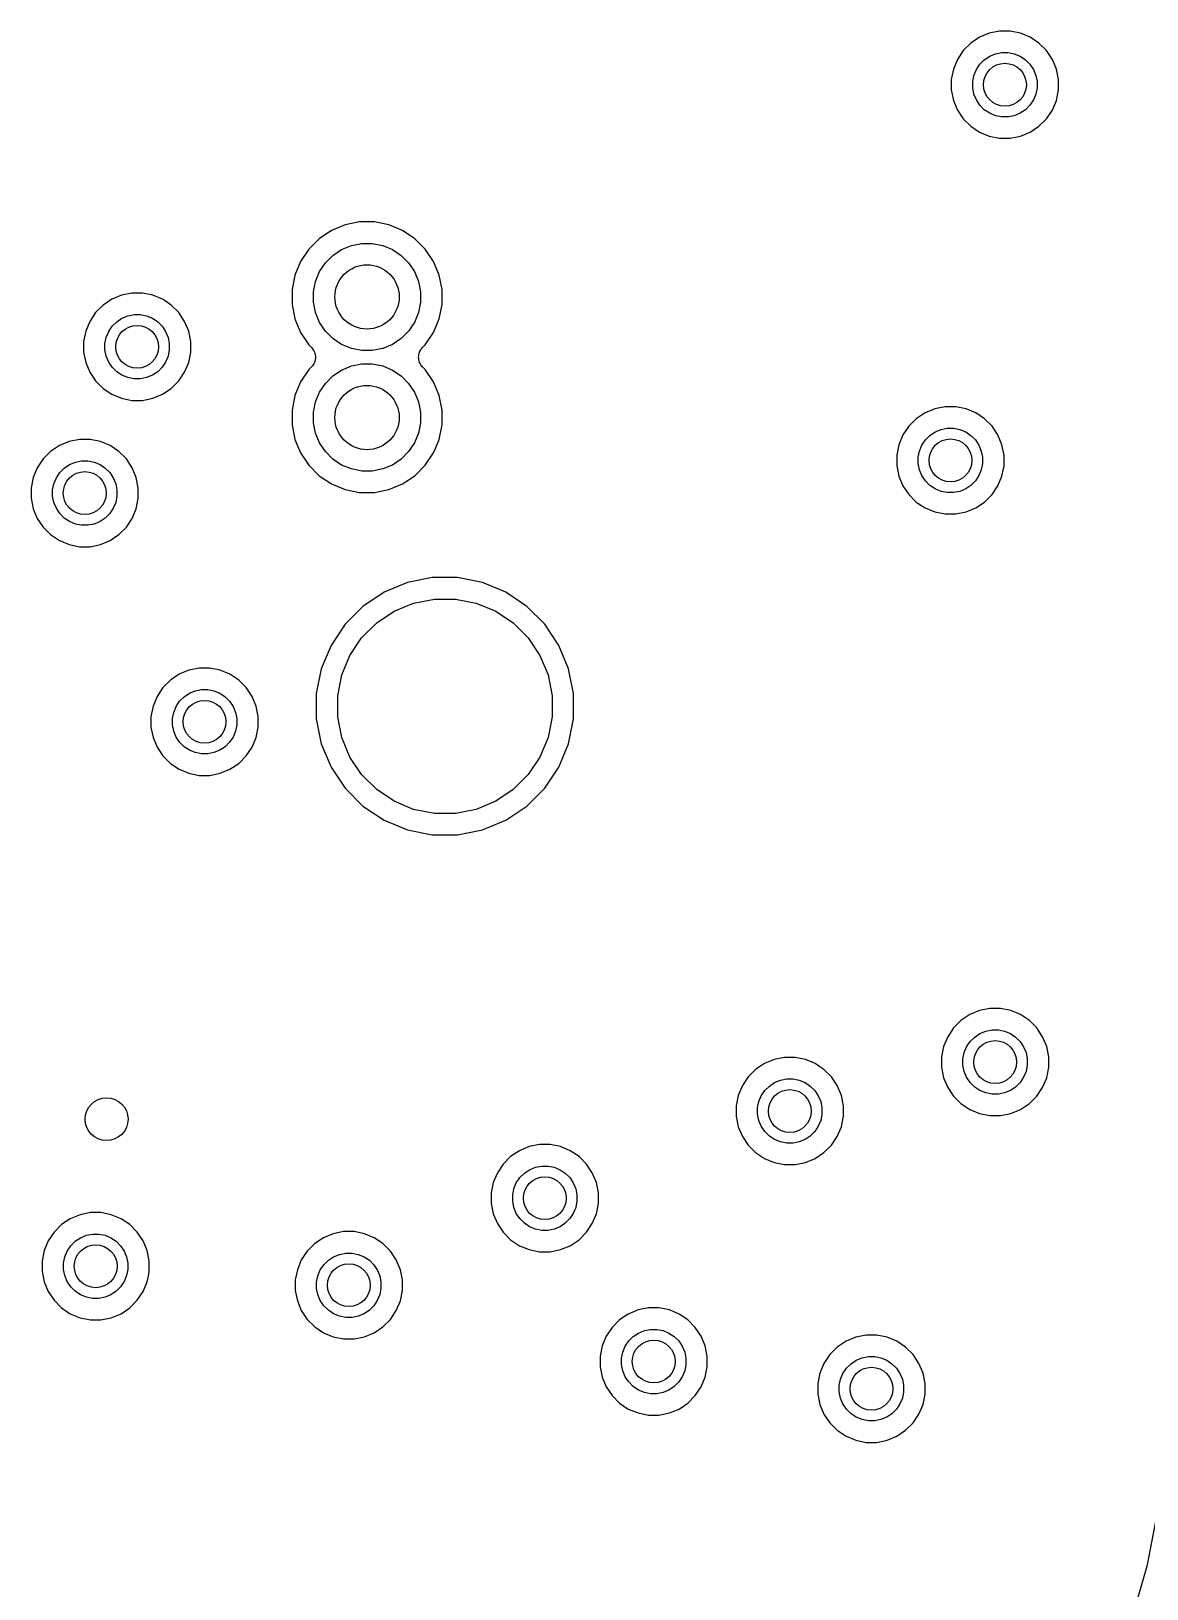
# Model space of a CAD drawing. Extents: x 76.5 to 170.9, y -170.6 to -83.1.
# Drawn here: x 149.89 to 160.3, y -135.24 to -120.7 of the extents above; entities that cross this region are included whole.
import ezdxf

# ---------------------------------------------------------------- set-up
doc = ezdxf.new("R2010")
doc.units = 0
doc.header["$MEASUREMENT"] = 0
doc.layers.add('BLACK', color=7, linetype='CONTINUOUS')

msp = doc.modelspace()

# ---------------------------------------------------------------- linework, layer by layer
at = {"layer": 'BLACK', "linetype": 'CONTINUOUS'}
for p, q in [((158.738, -120.758), (158.656, -120.813)), ((158.829, -120.72), (158.738, -120.758)), ((158.925, -120.701), (158.829, -120.72)), ((159.024, -120.701), (158.925, -120.701)), ((159.121, -120.72), (159.024, -120.701)), ((159.212, -120.758), (159.121, -120.72)), ((159.293, -120.813), (159.212, -120.758)), ((158.586, -120.882), (158.532, -120.964)), ((158.656, -120.813), (158.586, -120.882)), ((158.833, -120.935), (158.887, -120.913)), ((158.887, -120.913), (158.945, -120.901)), ((158.945, -120.901), (159.004, -120.901)), ((159.004, -120.901), (159.062, -120.913)), ((159.062, -120.913), (159.117, -120.935)), ((159.363, -120.882), (159.293, -120.813)), ((159.418, -120.964), (159.363, -120.882)), ((158.494, -121.055), (158.475, -121.152)), ((158.532, -120.964), (158.494, -121.055)), ((158.686, -121.114), (158.709, -121.059)), ((158.709, -121.059), (158.742, -121.01)), ((158.742, -121.01), (158.783, -120.968)), ((158.783, -120.968), (158.833, -120.935)), ((159.117, -120.935), (159.166, -120.968)), ((159.166, -120.968), (159.208, -121.01)), ((159.208, -121.01), (159.241, -121.059)), ((159.241, -121.059), (159.263, -121.114)), ((159.455, -121.055), (159.418, -120.964)), ((159.475, -121.152), (159.455, -121.055)), ((158.475, -121.152), (158.475, -121.25)), ((158.675, -121.172), (158.686, -121.114)), ((158.675, -121.231), (158.675, -121.172)), ((159.263, -121.114), (159.275, -121.172)), ((159.275, -121.172), (159.275, -121.231)), ((159.475, -121.25), (159.475, -121.152)), ((158.475, -121.25), (158.494, -121.347)), ((158.494, -121.347), (158.532, -121.438)), ((158.686, -121.289), (158.675, -121.231)), ((158.709, -121.343), (158.686, -121.289)), ((158.742, -121.392), (158.709, -121.343)), ((159.241, -121.343), (159.208, -121.392)), ((159.263, -121.289), (159.241, -121.343)), ((159.275, -121.231), (159.263, -121.289)), ((159.418, -121.438), (159.455, -121.347)), ((159.455, -121.347), (159.475, -121.25)), ((158.532, -121.438), (158.586, -121.52)), ((158.783, -121.434), (158.742, -121.392)), ((158.833, -121.467), (158.783, -121.434)), ((158.887, -121.49), (158.833, -121.467)), ((158.945, -121.501), (158.887, -121.49)), ((159.004, -121.501), (158.945, -121.501)), ((159.062, -121.49), (159.004, -121.501)), ((159.117, -121.467), (159.062, -121.49)), ((159.166, -121.434), (159.117, -121.467)), ((159.208, -121.392), (159.166, -121.434)), ((159.363, -121.52), (159.418, -121.438)), ((158.586, -121.52), (158.656, -121.589)), ((158.656, -121.589), (158.738, -121.644)), ((158.738, -121.644), (158.829, -121.682)), ((159.121, -121.682), (159.212, -121.644)), ((159.212, -121.644), (159.293, -121.589)), ((159.293, -121.589), (159.363, -121.52)), ((158.829, -121.682), (158.925, -121.701)), ((158.925, -121.701), (159.024, -121.701)), ((159.024, -121.701), (159.121, -121.682)), ((152.819, -122.508), (152.692, -122.561)), ((152.954, -122.481), (152.819, -122.508)), ((153.092, -122.481), (152.954, -122.481)), ((153.227, -122.508), (153.092, -122.481)), ((153.355, -122.561), (153.227, -122.508)), ((152.577, -122.638), (152.479, -122.735)), ((152.692, -122.561), (152.577, -122.638)), ((153.469, -122.638), (153.355, -122.561)), ((153.567, -122.735), (153.469, -122.638)), ((152.479, -122.735), (152.403, -122.85)), ((152.635, -122.863), (152.704, -122.793)), ((152.704, -122.793), (152.786, -122.738)), ((152.786, -122.738), (152.877, -122.701)), ((152.877, -122.701), (152.974, -122.681)), ((152.974, -122.681), (153.072, -122.681)), ((153.072, -122.681), (153.169, -122.701)), ((153.169, -122.701), (153.26, -122.738)), ((153.26, -122.738), (153.342, -122.793)), ((153.342, -122.793), (153.411, -122.863)), ((153.643, -122.85), (153.567, -122.735)), ((152.403, -122.85), (152.35, -122.977)), ((152.542, -123.036), (152.58, -122.945)), ((152.58, -122.945), (152.635, -122.863)), ((153.411, -122.863), (153.466, -122.945)), ((153.466, -122.945), (153.504, -123.036)), ((153.696, -122.977), (153.643, -122.85)), ((152.35, -122.977), (152.323, -123.113)), ((152.523, -123.132), (152.542, -123.036)), ((153.504, -123.036), (153.523, -123.132)), ((153.723, -123.113), (153.696, -122.977)), ((150.642, -123.203), (150.56, -123.257)), ((150.733, -123.165), (150.642, -123.203)), ((150.829, -123.146), (150.733, -123.165)), ((150.928, -123.146), (150.829, -123.146)), ((151.024, -123.165), (150.928, -123.146)), ((151.115, -123.203), (151.024, -123.165)), ((151.12, -123.206), (151.115, -123.203)), ((151.197, -123.257), (151.12, -123.206)), ((152.323, -123.113), (152.323, -123.25)), ((152.523, -123.231), (152.523, -123.132)), ((152.542, -123.327), (152.523, -123.231)), ((153.523, -123.231), (153.504, -123.327)), ((153.523, -123.132), (153.523, -123.231)), ((153.723, -123.25), (153.723, -123.113)), ((150.49, -123.327), (150.435, -123.409)), ((150.56, -123.257), (150.49, -123.327)), ((150.687, -123.413), (150.736, -123.38)), ((150.736, -123.38), (150.791, -123.357)), ((150.791, -123.357), (150.849, -123.346)), ((150.849, -123.346), (150.908, -123.346)), ((150.908, -123.346), (150.966, -123.357)), ((150.966, -123.357), (151.02, -123.38)), ((151.02, -123.38), (151.07, -123.413)), ((151.267, -123.327), (151.197, -123.257)), ((151.321, -123.409), (151.267, -123.327)), ((152.323, -123.25), (152.35, -123.386)), ((152.35, -123.386), (152.403, -123.513)), ((152.58, -123.418), (152.542, -123.327)), ((153.504, -123.327), (153.466, -123.418)), ((153.643, -123.513), (153.696, -123.386)), ((153.696, -123.386), (153.723, -123.25)), ((150.398, -123.5), (150.378, -123.596)), ((150.435, -123.409), (150.398, -123.5)), ((150.59, -123.558), (150.613, -123.504)), ((150.613, -123.504), (150.645, -123.454)), ((150.645, -123.454), (150.687, -123.413)), ((151.07, -123.413), (151.111, -123.454)), ((151.111, -123.454), (151.144, -123.504)), ((151.144, -123.504), (151.167, -123.558)), ((151.359, -123.5), (151.321, -123.409)), ((151.378, -123.596), (151.359, -123.5)), ((152.403, -123.513), (152.479, -123.628)), ((152.635, -123.5), (152.58, -123.418)), ((152.704, -123.57), (152.635, -123.5)), ((153.411, -123.5), (153.342, -123.57)), ((153.466, -123.418), (153.411, -123.5)), ((153.567, -123.628), (153.643, -123.513)), ((150.378, -123.596), (150.378, -123.695)), ((150.578, -123.616), (150.59, -123.558)), ((150.578, -123.675), (150.578, -123.616)), ((150.59, -123.733), (150.578, -123.675)), ((151.167, -123.558), (151.178, -123.616)), ((151.178, -123.675), (151.167, -123.733)), ((151.178, -123.616), (151.178, -123.675)), ((151.378, -123.695), (151.378, -123.596)), ((152.479, -123.628), (152.505, -123.654)), ((152.505, -123.654), (152.506, -123.654)), ((152.506, -123.654), (152.506, -123.654)), ((152.506, -123.654), (152.506, -123.654)), ((152.506, -123.654), (152.507, -123.655)), ((152.507, -123.655), (152.514, -123.664)), ((152.514, -123.664), (152.522, -123.674)), ((152.522, -123.674), (152.522, -123.674)), ((152.522, -123.674), (152.522, -123.674)), ((152.522, -123.674), (152.528, -123.685)), ((152.786, -123.625), (152.704, -123.57)), ((152.877, -123.662), (152.786, -123.625)), ((152.974, -123.681), (152.877, -123.662)), ((153.072, -123.681), (152.974, -123.681)), ((153.169, -123.662), (153.072, -123.681)), ((153.26, -123.625), (153.169, -123.662)), ((153.342, -123.57), (153.26, -123.625)), ((153.514, -123.694), (153.519, -123.683)), ((153.519, -123.683), (153.525, -123.673)), ((153.525, -123.672), (153.533, -123.663)), ((153.525, -123.673), (153.525, -123.672)), ((153.525, -123.673), (153.525, -123.673)), ((153.533, -123.663), (153.541, -123.654)), ((153.541, -123.654), (153.567, -123.628)), ((150.378, -123.695), (150.398, -123.792)), ((150.398, -123.792), (150.435, -123.883)), ((150.613, -123.788), (150.59, -123.733)), ((150.645, -123.837), (150.613, -123.788)), ((151.144, -123.788), (151.111, -123.837)), ((151.167, -123.733), (151.144, -123.788)), ((151.321, -123.883), (151.359, -123.792)), ((151.359, -123.792), (151.378, -123.695)), ((152.513, -123.824), (152.505, -123.833)), ((152.521, -123.815), (152.513, -123.824)), ((152.527, -123.804), (152.521, -123.814)), ((152.521, -123.814), (152.521, -123.815)), ((152.521, -123.815), (152.521, -123.815)), ((152.533, -123.793), (152.527, -123.804)), ((152.528, -123.685), (152.533, -123.696)), ((152.533, -123.696), (152.533, -123.696)), ((152.533, -123.696), (152.534, -123.696)), ((152.536, -123.781), (152.533, -123.792)), ((152.533, -123.792), (152.533, -123.793)), ((152.533, -123.793), (152.533, -123.793)), ((152.534, -123.696), (152.537, -123.708)), ((152.54, -123.77), (152.536, -123.781)), ((152.537, -123.708), (152.54, -123.719)), ((152.54, -123.719), (152.54, -123.72)), ((152.54, -123.72), (152.54, -123.72)), ((152.54, -123.72), (152.542, -123.732)), ((152.541, -123.757), (152.54, -123.769)), ((152.54, -123.769), (152.54, -123.769)), ((152.54, -123.769), (152.54, -123.77)), ((152.543, -123.745), (152.541, -123.757)), ((152.542, -123.732), (152.543, -123.744)), ((152.543, -123.744), (152.543, -123.744)), ((152.543, -123.744), (152.543, -123.745)), ((152.786, -123.863), (152.877, -123.825)), ((152.877, -123.825), (152.974, -123.806)), ((152.974, -123.806), (153.072, -123.806)), ((153.072, -123.806), (153.169, -123.825)), ((153.169, -123.825), (153.26, -123.863)), ((153.504, -123.742), (153.505, -123.73)), ((153.504, -123.743), (153.504, -123.742)), ((153.505, -123.755), (153.504, -123.743)), ((153.504, -123.743), (153.504, -123.743)), ((153.505, -123.73), (153.506, -123.718)), ((153.506, -123.767), (153.505, -123.755)), ((153.506, -123.718), (153.51, -123.706)), ((153.506, -123.718), (153.506, -123.718)), ((153.506, -123.718), (153.506, -123.718)), ((153.506, -123.768), (153.506, -123.767)), ((153.506, -123.767), (153.506, -123.767)), ((153.509, -123.779), (153.506, -123.768)), ((153.513, -123.791), (153.509, -123.779)), ((153.51, -123.706), (153.513, -123.695)), ((153.513, -123.695), (153.513, -123.694)), ((153.513, -123.694), (153.514, -123.694)), ((153.513, -123.792), (153.513, -123.791)), ((153.513, -123.791), (153.513, -123.791)), ((153.519, -123.802), (153.513, -123.792)), ((153.524, -123.813), (153.519, -123.802)), ((153.532, -123.823), (153.524, -123.813)), ((153.524, -123.813), (153.524, -123.813)), ((153.524, -123.813), (153.524, -123.813)), ((153.539, -123.832), (153.532, -123.823)), ((150.435, -123.883), (150.49, -123.964)), ((150.49, -123.964), (150.56, -124.034)), ((150.687, -123.879), (150.645, -123.837)), ((150.736, -123.912), (150.687, -123.879)), ((150.791, -123.934), (150.736, -123.912)), ((150.849, -123.946), (150.791, -123.934)), ((150.908, -123.946), (150.849, -123.946)), ((150.966, -123.934), (150.908, -123.946)), ((151.02, -123.912), (150.966, -123.934)), ((151.07, -123.879), (151.02, -123.912)), ((151.111, -123.837), (151.07, -123.879)), ((151.197, -124.034), (151.267, -123.964)), ((151.267, -123.964), (151.321, -123.883)), ((152.403, -123.974), (152.35, -124.102)), ((152.479, -123.859), (152.403, -123.974)), ((152.505, -123.833), (152.479, -123.859)), ((152.635, -123.987), (152.704, -123.917)), ((152.704, -123.917), (152.786, -123.863)), ((153.26, -123.863), (153.342, -123.917)), ((153.342, -123.917), (153.411, -123.987)), ((153.54, -123.833), (153.539, -123.832)), ((153.541, -123.833), (153.54, -123.833)), ((153.54, -123.833), (153.54, -123.833)), ((153.54, -123.833), (153.54, -123.833)), ((153.567, -123.859), (153.541, -123.833)), ((153.643, -123.974), (153.567, -123.859)), ((153.696, -124.102), (153.643, -123.974)), ((150.56, -124.034), (150.642, -124.089)), ((150.642, -124.089), (150.733, -124.126)), ((151.024, -124.126), (151.115, -124.089)), ((151.115, -124.089), (151.197, -124.034)), ((152.35, -124.102), (152.323, -124.237)), ((152.542, -124.16), (152.58, -124.069)), ((152.58, -124.069), (152.635, -123.987)), ((153.411, -123.987), (153.466, -124.069)), ((153.466, -124.069), (153.504, -124.16)), ((153.723, -124.237), (153.696, -124.102)), ((150.733, -124.126), (150.829, -124.146)), ((150.829, -124.146), (150.928, -124.146)), ((150.928, -124.146), (151.024, -124.126)), ((152.323, -124.237), (152.323, -124.375)), ((152.523, -124.256), (152.542, -124.16)), ((152.523, -124.355), (152.523, -124.256)), ((153.504, -124.16), (153.523, -124.256)), ((153.523, -124.256), (153.523, -124.355)), ((153.723, -124.375), (153.723, -124.237)), ((158.23, -124.263), (158.148, -124.318)), ((158.321, -124.225), (158.23, -124.263)), ((158.417, -124.206), (158.321, -124.225)), ((158.516, -124.206), (158.417, -124.206)), ((158.613, -124.225), (158.516, -124.206)), ((158.704, -124.263), (158.613, -124.225)), ((158.785, -124.318), (158.704, -124.263)), ((152.323, -124.375), (152.35, -124.51)), ((152.542, -124.452), (152.523, -124.355)), ((153.523, -124.355), (153.504, -124.452)), ((153.696, -124.51), (153.723, -124.375)), ((158.078, -124.388), (158.024, -124.469)), ((158.148, -124.318), (158.078, -124.388)), ((158.379, -124.418), (158.437, -124.406)), ((158.437, -124.406), (158.496, -124.406)), ((158.496, -124.406), (158.554, -124.418)), ((158.855, -124.388), (158.785, -124.318)), ((158.91, -124.469), (158.855, -124.388)), ((150.244, -124.53), (150.153, -124.568)), ((150.34, -124.511), (150.244, -124.53)), ((150.439, -124.511), (150.34, -124.511)), ((150.535, -124.53), (150.439, -124.511)), ((150.626, -124.568), (150.535, -124.53)), ((152.35, -124.51), (152.403, -124.637)), ((152.58, -124.543), (152.542, -124.452)), ((152.635, -124.624), (152.58, -124.543)), ((153.466, -124.543), (153.411, -124.624)), ((153.504, -124.452), (153.466, -124.543)), ((153.661, -124.596), (153.696, -124.51)), ((158.024, -124.469), (157.986, -124.56)), ((158.201, -124.564), (158.234, -124.515)), ((158.234, -124.515), (158.275, -124.473)), ((158.275, -124.473), (158.325, -124.44)), ((158.325, -124.44), (158.379, -124.418)), ((158.554, -124.418), (158.609, -124.44)), ((158.609, -124.44), (158.658, -124.473)), ((158.658, -124.473), (158.7, -124.515)), ((158.7, -124.515), (158.733, -124.564)), ((158.947, -124.56), (158.91, -124.469)), ((150.001, -124.692), (149.946, -124.774)), ((150.071, -124.623), (150.001, -124.692)), ((150.153, -124.568), (150.071, -124.623)), ((150.708, -124.623), (150.626, -124.568)), ((150.778, -124.692), (150.708, -124.623)), ((150.833, -124.774), (150.778, -124.692)), ((152.403, -124.637), (152.479, -124.752)), ((152.704, -124.694), (152.635, -124.624)), ((152.786, -124.749), (152.704, -124.694)), ((153.342, -124.694), (153.26, -124.749)), ((153.411, -124.624), (153.342, -124.694)), ((153.567, -124.752), (153.643, -124.637)), ((153.643, -124.637), (153.661, -124.596)), ((153.661, -124.596), (153.661, -124.596)), ((157.986, -124.56), (157.967, -124.657)), ((157.967, -124.657), (157.967, -124.756)), ((158.167, -124.677), (158.178, -124.619)), ((158.167, -124.736), (158.167, -124.677)), ((158.178, -124.619), (158.201, -124.564)), ((158.733, -124.564), (158.755, -124.619)), ((158.755, -124.619), (158.767, -124.677)), ((158.767, -124.677), (158.767, -124.736)), ((158.967, -124.657), (158.947, -124.56)), ((158.967, -124.756), (158.967, -124.657)), ((149.946, -124.774), (149.909, -124.865)), ((150.124, -124.869), (150.156, -124.82)), ((150.156, -124.82), (150.198, -124.778)), ((150.198, -124.778), (150.247, -124.745)), ((150.247, -124.745), (150.302, -124.723)), ((150.302, -124.723), (150.36, -124.711)), ((150.36, -124.711), (150.419, -124.711)), ((150.419, -124.711), (150.477, -124.723)), ((150.477, -124.723), (150.532, -124.745)), ((150.532, -124.745), (150.581, -124.778)), ((150.581, -124.778), (150.623, -124.82)), ((150.623, -124.82), (150.655, -124.869)), ((150.87, -124.865), (150.833, -124.774)), ((152.479, -124.752), (152.577, -124.849)), ((152.877, -124.786), (152.786, -124.749)), ((152.974, -124.806), (152.877, -124.786)), ((153.072, -124.806), (152.974, -124.806)), ((153.169, -124.786), (153.072, -124.806)), ((153.26, -124.749), (153.169, -124.786)), ((153.469, -124.849), (153.567, -124.752)), ((157.967, -124.756), (157.986, -124.852)), ((158.178, -124.794), (158.167, -124.736)), ((158.201, -124.848), (158.178, -124.794)), ((158.755, -124.794), (158.733, -124.848)), ((158.767, -124.736), (158.755, -124.794)), ((158.947, -124.852), (158.967, -124.756)), ((149.909, -124.865), (149.889, -124.962)), ((149.889, -124.962), (149.889, -125.06)), ((150.089, -124.982), (150.101, -124.924)), ((150.089, -125.041), (150.089, -124.982)), ((150.101, -124.924), (150.124, -124.869)), ((150.655, -124.869), (150.678, -124.924)), ((150.678, -124.924), (150.689, -124.982)), ((150.689, -124.982), (150.689, -125.041)), ((150.889, -124.962), (150.87, -124.865)), ((150.889, -125.06), (150.889, -124.962)), ((152.577, -124.849), (152.692, -124.926)), ((152.692, -124.926), (152.819, -124.979)), ((152.819, -124.979), (152.954, -125.006)), ((153.092, -125.006), (153.227, -124.979)), ((153.227, -124.979), (153.355, -124.926)), ((153.355, -124.926), (153.469, -124.849)), ((157.986, -124.852), (158.024, -124.943)), ((158.024, -124.943), (158.078, -125.025)), ((158.234, -124.898), (158.201, -124.848)), ((158.275, -124.939), (158.234, -124.898)), ((158.325, -124.972), (158.275, -124.939)), ((158.379, -124.995), (158.325, -124.972)), ((158.609, -124.972), (158.554, -124.995)), ((158.658, -124.939), (158.609, -124.972)), ((158.7, -124.898), (158.658, -124.939)), ((158.733, -124.848), (158.7, -124.898)), ((158.855, -125.025), (158.91, -124.943)), ((158.91, -124.943), (158.947, -124.852)), ((149.889, -125.06), (149.909, -125.157)), ((150.101, -125.099), (150.089, -125.041)), ((150.124, -125.153), (150.101, -125.099)), ((150.678, -125.099), (150.655, -125.153)), ((150.689, -125.041), (150.678, -125.099)), ((150.87, -125.157), (150.889, -125.06)), ((152.954, -125.006), (153.092, -125.006)), ((158.078, -125.025), (158.148, -125.095)), ((158.148, -125.095), (158.23, -125.149)), ((158.437, -125.006), (158.379, -124.995)), ((158.496, -125.006), (158.437, -125.006)), ((158.554, -124.995), (158.496, -125.006)), ((158.704, -125.149), (158.785, -125.095)), ((158.785, -125.095), (158.855, -125.025)), ((149.909, -125.157), (149.946, -125.248)), ((149.946, -125.248), (150.001, -125.33)), ((150.156, -125.202), (150.124, -125.153)), ((150.198, -125.244), (150.156, -125.202)), ((150.247, -125.277), (150.198, -125.244)), ((150.302, -125.3), (150.247, -125.277)), ((150.532, -125.277), (150.477, -125.3)), ((150.581, -125.244), (150.532, -125.277)), ((150.623, -125.202), (150.581, -125.244)), ((150.655, -125.153), (150.623, -125.202)), ((150.778, -125.33), (150.833, -125.248)), ((150.833, -125.248), (150.87, -125.157)), ((158.23, -125.149), (158.321, -125.187)), ((158.321, -125.187), (158.417, -125.206)), ((158.417, -125.206), (158.516, -125.206)), ((158.516, -125.206), (158.613, -125.187)), ((158.613, -125.187), (158.704, -125.149)), ((150.001, -125.33), (150.071, -125.399)), ((150.071, -125.399), (150.153, -125.454)), ((150.36, -125.311), (150.302, -125.3)), ((150.419, -125.311), (150.36, -125.311)), ((150.477, -125.3), (150.419, -125.311)), ((150.626, -125.454), (150.708, -125.399)), ((150.708, -125.399), (150.778, -125.33)), ((150.153, -125.454), (150.244, -125.492)), ((150.244, -125.492), (150.34, -125.511)), ((150.34, -125.511), (150.439, -125.511)), ((150.439, -125.511), (150.535, -125.492)), ((150.535, -125.492), (150.626, -125.454)), ((153.4, -125.846), (153.182, -125.937)), ((153.632, -125.8), (153.4, -125.846)), ((153.868, -125.8), (153.632, -125.8)), ((154.1, -125.846), (153.868, -125.8)), ((154.318, -125.937), (154.1, -125.846)), ((153.182, -125.937), (152.985, -126.068)), ((153.458, -126.038), (153.652, -126)), ((153.652, -126), (153.848, -126)), ((153.848, -126), (154.042, -126.038)), ((154.515, -126.068), (154.318, -125.937)), ((152.985, -126.068), (152.818, -126.235)), ((153.113, -126.223), (153.276, -126.114)), ((153.276, -126.114), (153.458, -126.038)), ((154.042, -126.038), (154.224, -126.114)), ((154.224, -126.114), (154.387, -126.223)), ((154.682, -126.235), (154.515, -126.068)), ((152.818, -126.235), (152.687, -126.432)), ((152.973, -126.363), (153.113, -126.223)), ((154.387, -126.223), (154.527, -126.363)), ((154.813, -126.432), (154.682, -126.235)), ((152.687, -126.432), (152.596, -126.65)), ((152.864, -126.526), (152.973, -126.363)), ((154.527, -126.363), (154.636, -126.526)), ((154.904, -126.65), (154.813, -126.432)), ((152.788, -126.708), (152.864, -126.526)), ((154.636, -126.526), (154.712, -126.708)), ((151.27, -126.702), (151.188, -126.756)), ((151.361, -126.664), (151.27, -126.702)), ((151.458, -126.645), (151.361, -126.664)), ((151.556, -126.645), (151.458, -126.645)), ((151.653, -126.664), (151.556, -126.645)), ((151.744, -126.702), (151.653, -126.664)), ((151.826, -126.756), (151.744, -126.702)), ((152.596, -126.65), (152.55, -126.882)), ((152.75, -126.902), (152.788, -126.708)), ((154.712, -126.708), (154.75, -126.902)), ((154.95, -126.882), (154.904, -126.65)), ((151.119, -126.826), (151.064, -126.908)), ((151.188, -126.756), (151.119, -126.826)), ((151.316, -126.912), (151.365, -126.879)), ((151.365, -126.879), (151.42, -126.856)), ((151.42, -126.856), (151.478, -126.845)), ((151.478, -126.845), (151.537, -126.845)), ((151.537, -126.845), (151.595, -126.856)), ((151.595, -126.856), (151.649, -126.879)), ((151.649, -126.879), (151.698, -126.912)), ((151.895, -126.826), (151.826, -126.756)), ((151.95, -126.908), (151.895, -126.826)), ((151.026, -126.999), (151.007, -127.095)), ((151.064, -126.908), (151.026, -126.999)), ((151.219, -127.057), (151.241, -127.003)), ((151.241, -127.003), (151.274, -126.953)), ((151.274, -126.953), (151.316, -126.912)), ((151.698, -126.912), (151.74, -126.953)), ((151.74, -126.953), (151.773, -127.003)), ((151.773, -127.003), (151.796, -127.057)), ((151.954, -126.918), (151.95, -126.908)), ((151.988, -126.999), (151.954, -126.918)), ((151.954, -126.918), (151.954, -126.918)), ((152.007, -127.095), (151.988, -126.999)), ((152.55, -126.882), (152.55, -127.118)), ((152.75, -127.098), (152.75, -126.902)), ((154.75, -126.902), (154.75, -127.098)), ((154.95, -127.118), (154.95, -126.882)), ((151.007, -127.095), (151.007, -127.194)), ((151.207, -127.115), (151.219, -127.057)), ((151.207, -127.174), (151.207, -127.115)), ((151.796, -127.057), (151.807, -127.115)), ((151.807, -127.115), (151.807, -127.174)), ((152.007, -127.194), (152.007, -127.095)), ((152.55, -127.118), (152.596, -127.35)), ((152.788, -127.292), (152.75, -127.098)), ((154.75, -127.098), (154.712, -127.292)), ((154.904, -127.35), (154.95, -127.118)), ((151.007, -127.194), (151.026, -127.291)), ((151.026, -127.291), (151.064, -127.382)), ((151.219, -127.232), (151.207, -127.174)), ((151.241, -127.287), (151.219, -127.232)), ((151.274, -127.336), (151.241, -127.287)), ((151.773, -127.287), (151.74, -127.336)), ((151.796, -127.232), (151.773, -127.287)), ((151.807, -127.174), (151.796, -127.232)), ((151.95, -127.382), (151.988, -127.291)), ((151.988, -127.291), (152.007, -127.194)), ((152.864, -127.474), (152.788, -127.292)), ((154.712, -127.292), (154.636, -127.474)), ((151.064, -127.382), (151.119, -127.463)), ((151.119, -127.463), (151.188, -127.533)), ((151.316, -127.378), (151.274, -127.336)), ((151.365, -127.411), (151.316, -127.378)), ((151.42, -127.433), (151.365, -127.411)), ((151.478, -127.445), (151.42, -127.433)), ((151.537, -127.445), (151.478, -127.445)), ((151.595, -127.433), (151.537, -127.445)), ((151.649, -127.411), (151.595, -127.433)), ((151.698, -127.378), (151.649, -127.411)), ((151.74, -127.336), (151.698, -127.378)), ((151.826, -127.533), (151.895, -127.463)), ((151.895, -127.463), (151.95, -127.382)), ((152.596, -127.35), (152.687, -127.568)), ((154.813, -127.568), (154.904, -127.35)), ((151.188, -127.533), (151.27, -127.588)), ((151.27, -127.588), (151.361, -127.625)), ((151.653, -127.625), (151.744, -127.588)), ((151.744, -127.588), (151.826, -127.533)), ((152.687, -127.568), (152.818, -127.765)), ((152.973, -127.637), (152.864, -127.474)), ((154.636, -127.474), (154.527, -127.637)), ((154.682, -127.765), (154.813, -127.568)), ((151.361, -127.625), (151.458, -127.645)), ((151.458, -127.645), (151.556, -127.645)), ((151.556, -127.645), (151.653, -127.625)), ((153.113, -127.777), (152.973, -127.637)), ((154.527, -127.637), (154.387, -127.777)), ((152.818, -127.765), (152.985, -127.932)), ((153.276, -127.886), (153.113, -127.777)), ((153.458, -127.962), (153.276, -127.886)), ((154.224, -127.886), (154.042, -127.962)), ((154.387, -127.777), (154.224, -127.886)), ((154.515, -127.932), (154.682, -127.765)), ((152.985, -127.932), (153.182, -128.063)), ((153.652, -128), (153.458, -127.962)), ((153.848, -128), (153.652, -128)), ((154.042, -127.962), (153.848, -128)), ((154.318, -128.063), (154.515, -127.932)), ((153.182, -128.063), (153.4, -128.154)), ((153.4, -128.154), (153.632, -128.2)), ((153.868, -128.2), (154.1, -128.154)), ((154.1, -128.154), (154.318, -128.063)), ((153.632, -128.2), (153.868, -128.2)), ((158.565, -129.931), (158.496, -130.001)), ((158.647, -129.877), (158.565, -129.931)), ((158.738, -129.839), (158.647, -129.877)), ((158.835, -129.82), (158.738, -129.839)), ((158.933, -129.82), (158.835, -129.82)), ((159.03, -129.839), (158.933, -129.82)), ((159.121, -129.877), (159.03, -129.839)), ((159.203, -129.931), (159.121, -129.877)), ((159.272, -130.001), (159.203, -129.931)), ((158.496, -130.001), (158.441, -130.083)), ((158.693, -130.087), (158.742, -130.054)), ((158.742, -130.054), (158.797, -130.031)), ((158.797, -130.031), (158.855, -130.02)), ((158.855, -130.02), (158.914, -130.02)), ((158.914, -130.02), (158.972, -130.031)), ((158.972, -130.031), (159.026, -130.054)), ((159.026, -130.054), (159.075, -130.087)), ((159.327, -130.083), (159.272, -130.001)), ((158.403, -130.174), (158.384, -130.27)), ((158.441, -130.083), (158.403, -130.174)), ((158.596, -130.232), (158.618, -130.178)), ((158.618, -130.178), (158.651, -130.128)), ((158.651, -130.128), (158.693, -130.087)), ((159.075, -130.087), (159.117, -130.128)), ((159.117, -130.128), (159.15, -130.178)), ((159.15, -130.178), (159.173, -130.232)), ((159.365, -130.174), (159.327, -130.083)), ((159.384, -130.27), (159.365, -130.174)), ((156.731, -130.334), (156.649, -130.389)), ((156.822, -130.296), (156.731, -130.334)), ((156.919, -130.277), (156.822, -130.296)), ((157.017, -130.277), (156.919, -130.277)), ((157.114, -130.296), (157.017, -130.277)), ((157.205, -130.334), (157.114, -130.296)), ((157.249, -130.363), (157.205, -130.334)), ((157.249, -130.364), (157.249, -130.363)), ((157.287, -130.389), (157.249, -130.364)), ((158.384, -130.27), (158.384, -130.369)), ((158.384, -130.369), (158.403, -130.466)), ((158.584, -130.29), (158.596, -130.232)), ((158.584, -130.349), (158.584, -130.29)), ((158.596, -130.407), (158.584, -130.349)), ((159.173, -130.232), (159.184, -130.29)), ((159.184, -130.349), (159.173, -130.407)), ((159.184, -130.29), (159.184, -130.349)), ((159.365, -130.466), (159.384, -130.369)), ((159.384, -130.369), (159.384, -130.27)), ((156.58, -130.458), (156.525, -130.54)), ((156.649, -130.389), (156.58, -130.458)), ((156.777, -130.544), (156.826, -130.511)), ((156.826, -130.511), (156.881, -130.488)), ((156.881, -130.488), (156.939, -130.477)), ((156.939, -130.477), (156.998, -130.477)), ((156.998, -130.477), (157.056, -130.488)), ((157.056, -130.488), (157.11, -130.511)), ((157.11, -130.511), (157.159, -130.544)), ((157.356, -130.458), (157.287, -130.389)), ((157.411, -130.54), (157.356, -130.458)), ((158.403, -130.466), (158.441, -130.557)), ((158.618, -130.462), (158.596, -130.407)), ((158.651, -130.511), (158.618, -130.462)), ((158.693, -130.553), (158.651, -130.511)), ((159.117, -130.511), (159.075, -130.553)), ((159.15, -130.462), (159.117, -130.511)), ((159.173, -130.407), (159.15, -130.462)), ((159.327, -130.557), (159.365, -130.466)), ((156.487, -130.631), (156.468, -130.728)), ((156.525, -130.54), (156.487, -130.631)), ((156.68, -130.689), (156.702, -130.635)), ((156.702, -130.635), (156.735, -130.586)), ((156.735, -130.586), (156.777, -130.544)), ((157.159, -130.544), (157.201, -130.586)), ((157.201, -130.586), (157.234, -130.635)), ((157.234, -130.635), (157.257, -130.689)), ((157.449, -130.631), (157.411, -130.54)), ((157.468, -130.728), (157.449, -130.631)), ((158.441, -130.557), (158.496, -130.638)), ((158.496, -130.638), (158.565, -130.708)), ((158.742, -130.586), (158.693, -130.553)), ((158.797, -130.608), (158.742, -130.586)), ((158.855, -130.62), (158.797, -130.608)), ((158.914, -130.62), (158.855, -130.62)), ((158.972, -130.608), (158.914, -130.62)), ((159.026, -130.586), (158.972, -130.608)), ((159.075, -130.553), (159.026, -130.586)), ((159.203, -130.708), (159.272, -130.638)), ((159.272, -130.638), (159.327, -130.557)), ((156.468, -130.728), (156.468, -130.826)), ((156.668, -130.747), (156.68, -130.689)), ((156.668, -130.806), (156.668, -130.747)), ((156.68, -130.864), (156.668, -130.806)), ((157.257, -130.689), (157.268, -130.747)), ((157.268, -130.806), (157.257, -130.864)), ((157.268, -130.747), (157.268, -130.806)), ((157.468, -130.826), (157.468, -130.728)), ((158.565, -130.708), (158.647, -130.763)), ((158.647, -130.763), (158.738, -130.8)), ((158.738, -130.8), (158.835, -130.82)), ((158.933, -130.82), (159.03, -130.8)), ((159.03, -130.8), (159.121, -130.763)), ((159.121, -130.763), (159.203, -130.708)), ((156.468, -130.826), (156.487, -130.923)), ((156.487, -130.923), (156.525, -131.014)), ((156.702, -130.919), (156.68, -130.864)), ((156.735, -130.968), (156.702, -130.919)), ((157.234, -130.919), (157.201, -130.968)), ((157.257, -130.864), (157.234, -130.919)), ((157.411, -131.014), (157.449, -130.923)), ((157.449, -130.923), (157.468, -130.826)), ((158.835, -130.82), (158.933, -130.82)), ((161.096, -130.865), (160.299, -135.025)), ((154.633, -131.09), (154.536, -131.109)), ((154.731, -131.09), (154.633, -131.09)), ((154.828, -131.109), (154.731, -131.09)), ((156.525, -131.014), (156.58, -131.096)), ((156.58, -131.096), (156.649, -131.165)), ((156.777, -131.01), (156.735, -130.968)), ((156.826, -131.043), (156.777, -131.01)), ((156.881, -131.065), (156.826, -131.043)), ((156.939, -131.077), (156.881, -131.065)), ((156.998, -131.077), (156.939, -131.077)), ((157.056, -131.065), (156.998, -131.077)), ((157.11, -131.043), (157.056, -131.065)), ((157.159, -131.01), (157.11, -131.043)), ((157.201, -130.968), (157.159, -131.01)), ((157.287, -131.165), (157.356, -131.096)), ((157.356, -131.096), (157.411, -131.014)), ((154.363, -131.201), (154.294, -131.271)), ((154.445, -131.147), (154.363, -131.201)), ((154.536, -131.109), (154.445, -131.147)), ((154.919, -131.147), (154.828, -131.109)), ((155.001, -131.201), (154.919, -131.147)), ((155.07, -131.271), (155.001, -131.201)), ((156.649, -131.165), (156.731, -131.22)), ((156.731, -131.22), (156.822, -131.258)), ((157.114, -131.258), (157.205, -131.22)), ((157.205, -131.22), (157.287, -131.165)), ((154.239, -131.353), (154.201, -131.444)), ((154.294, -131.271), (154.239, -131.353)), ((154.449, -131.398), (154.491, -131.357)), ((154.491, -131.357), (154.54, -131.324)), ((154.54, -131.324), (154.595, -131.301)), ((154.595, -131.301), (154.653, -131.29)), ((154.653, -131.29), (154.712, -131.29)), ((154.712, -131.29), (154.77, -131.301)), ((154.77, -131.301), (154.824, -131.324)), ((154.824, -131.324), (154.873, -131.357)), ((154.873, -131.357), (154.915, -131.398)), ((155.125, -131.353), (155.07, -131.271)), ((155.163, -131.444), (155.125, -131.353)), ((156.822, -131.258), (156.919, -131.277)), ((156.919, -131.277), (157.017, -131.277)), ((157.017, -131.277), (157.114, -131.258)), ((154.201, -131.444), (154.182, -131.54)), ((154.382, -131.56), (154.394, -131.502)), ((154.394, -131.502), (154.416, -131.448)), ((154.416, -131.448), (154.449, -131.398)), ((154.915, -131.398), (154.948, -131.448)), ((154.948, -131.448), (154.971, -131.502)), ((154.971, -131.502), (154.982, -131.56)), ((155.182, -131.54), (155.163, -131.444)), ((154.182, -131.54), (154.182, -131.639)), ((154.182, -131.639), (154.201, -131.736)), ((154.382, -131.619), (154.382, -131.56)), ((154.394, -131.677), (154.382, -131.619)), ((154.416, -131.732), (154.394, -131.677)), ((154.971, -131.677), (154.948, -131.732)), ((154.982, -131.619), (154.971, -131.677)), ((154.982, -131.56), (154.982, -131.619)), ((155.163, -131.736), (155.182, -131.639)), ((155.182, -131.639), (155.182, -131.54)), ((150.254, -131.782), (150.172, -131.836)), ((150.345, -131.744), (150.254, -131.782)), ((150.442, -131.725), (150.345, -131.744)), ((150.54, -131.725), (150.442, -131.725)), ((150.637, -131.744), (150.54, -131.725)), ((150.728, -131.782), (150.637, -131.744)), ((150.81, -131.836), (150.728, -131.782)), ((154.201, -131.736), (154.239, -131.827)), ((154.449, -131.781), (154.416, -131.732)), ((154.491, -131.823), (154.449, -131.781)), ((154.54, -131.856), (154.491, -131.823)), ((154.873, -131.823), (154.824, -131.856)), ((154.915, -131.781), (154.873, -131.823)), ((154.948, -131.732), (154.915, -131.781)), ((155.125, -131.827), (155.163, -131.736)), ((150.103, -131.906), (150.048, -131.988)), ((150.172, -131.836), (150.103, -131.906)), ((150.3, -131.992), (150.349, -131.959)), ((150.349, -131.959), (150.404, -131.936)), ((150.404, -131.936), (150.462, -131.925)), ((150.462, -131.925), (150.521, -131.925)), ((150.521, -131.925), (150.579, -131.936)), ((150.579, -131.936), (150.633, -131.959)), ((150.633, -131.959), (150.682, -131.992)), ((150.879, -131.906), (150.81, -131.836)), ((150.934, -131.988), (150.879, -131.906)), ((152.616, -131.959), (152.535, -132.014)), ((152.707, -131.922), (152.616, -131.959)), ((152.804, -131.902), (152.707, -131.922)), ((152.903, -131.902), (152.804, -131.902)), ((152.999, -131.922), (152.903, -131.902)), ((153.09, -131.959), (152.999, -131.922)), ((153.172, -132.014), (153.09, -131.959)), ((154.239, -131.827), (154.294, -131.908)), ((154.294, -131.908), (154.363, -131.978)), ((154.595, -131.878), (154.54, -131.856)), ((154.653, -131.89), (154.595, -131.878)), ((154.712, -131.89), (154.653, -131.89)), ((154.77, -131.878), (154.712, -131.89)), ((154.824, -131.856), (154.77, -131.878)), ((155.001, -131.978), (155.07, -131.908)), ((155.07, -131.908), (155.125, -131.827)), ((150.01, -132.079), (149.991, -132.175)), ((150.048, -131.988), (150.01, -132.079)), ((150.203, -132.137), (150.225, -132.083)), ((150.225, -132.083), (150.258, -132.033)), ((150.258, -132.033), (150.3, -131.992)), ((150.682, -131.992), (150.724, -132.033)), ((150.724, -132.033), (150.757, -132.083)), ((150.757, -132.083), (150.78, -132.137)), ((150.972, -132.079), (150.934, -131.988)), ((150.991, -132.175), (150.972, -132.079)), ((152.465, -132.084), (152.41, -132.166)), ((152.535, -132.014), (152.465, -132.084)), ((152.711, -132.137), (152.766, -132.114)), ((152.766, -132.114), (152.824, -132.102)), ((152.824, -132.102), (152.883, -132.102)), ((152.883, -132.102), (152.941, -132.114)), ((152.941, -132.114), (152.995, -132.137)), ((153.242, -132.084), (153.172, -132.014)), ((153.296, -132.166), (153.242, -132.084)), ((154.363, -131.978), (154.445, -132.033)), ((154.445, -132.033), (154.536, -132.07)), ((154.536, -132.07), (154.633, -132.09)), ((154.633, -132.09), (154.731, -132.09)), ((154.731, -132.09), (154.828, -132.07)), ((154.828, -132.07), (154.919, -132.033)), ((154.919, -132.033), (155.001, -131.978)), ((149.991, -132.175), (149.991, -132.274)), ((150.191, -132.195), (150.203, -132.137)), ((150.191, -132.254), (150.191, -132.195)), ((150.203, -132.312), (150.191, -132.254)), ((150.78, -132.137), (150.791, -132.195)), ((150.791, -132.254), (150.78, -132.312)), ((150.791, -132.195), (150.791, -132.254)), ((150.991, -132.274), (150.991, -132.175)), ((152.373, -132.257), (152.353, -132.353)), ((152.41, -132.166), (152.373, -132.257)), ((152.587, -132.26), (152.62, -132.211)), ((152.62, -132.211), (152.662, -132.169)), ((152.662, -132.169), (152.711, -132.137)), ((152.995, -132.137), (153.045, -132.169)), ((153.045, -132.169), (153.086, -132.211)), ((153.086, -132.211), (153.119, -132.26)), ((153.334, -132.257), (153.296, -132.166)), ((153.353, -132.353), (153.334, -132.257)), ((149.991, -132.274), (150.01, -132.371)), ((150.01, -132.371), (150.048, -132.462)), ((150.225, -132.367), (150.203, -132.312)), ((150.258, -132.416), (150.225, -132.367)), ((150.757, -132.367), (150.724, -132.416)), ((150.78, -132.312), (150.757, -132.367)), ((150.934, -132.462), (150.972, -132.371)), ((150.972, -132.371), (150.983, -132.316)), ((150.983, -132.316), (150.991, -132.274)), ((150.983, -132.316), (150.983, -132.316)), ((152.353, -132.353), (152.353, -132.452)), ((152.553, -132.373), (152.565, -132.315)), ((152.553, -132.432), (152.553, -132.373)), ((152.565, -132.315), (152.587, -132.26)), ((153.119, -132.26), (153.142, -132.315)), ((153.142, -132.315), (153.153, -132.373)), ((153.153, -132.373), (153.153, -132.432)), ((153.353, -132.452), (153.353, -132.353)), ((150.048, -132.462), (150.103, -132.543)), ((150.103, -132.543), (150.172, -132.613)), ((150.3, -132.458), (150.258, -132.416)), ((150.349, -132.491), (150.3, -132.458)), ((150.404, -132.513), (150.349, -132.491)), ((150.462, -132.525), (150.404, -132.513)), ((150.521, -132.525), (150.462, -132.525)), ((150.579, -132.513), (150.521, -132.525)), ((150.633, -132.491), (150.579, -132.513)), ((150.682, -132.458), (150.633, -132.491)), ((150.724, -132.416), (150.682, -132.458)), ((150.81, -132.613), (150.879, -132.543)), ((150.879, -132.543), (150.934, -132.462)), ((152.353, -132.452), (152.373, -132.548)), ((152.373, -132.548), (152.41, -132.639)), ((152.565, -132.49), (152.553, -132.432)), ((152.587, -132.545), (152.565, -132.49)), ((152.62, -132.594), (152.587, -132.545)), ((153.119, -132.545), (153.086, -132.594)), ((153.142, -132.49), (153.119, -132.545)), ((153.153, -132.432), (153.142, -132.49)), ((153.296, -132.639), (153.334, -132.548)), ((153.334, -132.548), (153.353, -132.452)), ((150.172, -132.613), (150.254, -132.668)), ((150.254, -132.668), (150.345, -132.705)), ((150.637, -132.705), (150.728, -132.668)), ((150.728, -132.668), (150.81, -132.613)), ((152.41, -132.639), (152.465, -132.721)), ((152.662, -132.636), (152.62, -132.594)), ((152.711, -132.668), (152.662, -132.636)), ((152.766, -132.691), (152.711, -132.668)), ((152.824, -132.702), (152.766, -132.691)), ((152.941, -132.691), (152.883, -132.702)), ((152.995, -132.668), (152.941, -132.691)), ((153.045, -132.636), (152.995, -132.668)), ((153.086, -132.594), (153.045, -132.636)), ((153.242, -132.721), (153.296, -132.639)), ((155.461, -132.671), (155.379, -132.725)), ((155.552, -132.633), (155.461, -132.671)), ((155.649, -132.614), (155.552, -132.633)), ((155.747, -132.614), (155.649, -132.614)), ((155.844, -132.633), (155.747, -132.614)), ((155.935, -132.671), (155.844, -132.633)), ((156.017, -132.725), (155.935, -132.671)), ((150.345, -132.705), (150.442, -132.725)), ((150.442, -132.725), (150.54, -132.725)), ((150.54, -132.725), (150.637, -132.705)), ((152.465, -132.721), (152.535, -132.791)), ((152.535, -132.791), (152.616, -132.846)), ((152.883, -132.702), (152.824, -132.702)), ((153.09, -132.846), (153.172, -132.791)), ((153.172, -132.791), (153.242, -132.721)), ((155.31, -132.795), (155.255, -132.877)), ((155.379, -132.725), (155.31, -132.795)), ((155.556, -132.848), (155.611, -132.825)), ((155.611, -132.825), (155.669, -132.814)), ((155.669, -132.814), (155.728, -132.814)), ((155.728, -132.814), (155.786, -132.825)), ((155.786, -132.825), (155.84, -132.848)), ((156.086, -132.795), (156.017, -132.725)), ((156.141, -132.877), (156.086, -132.795)), ((152.616, -132.846), (152.707, -132.883)), ((152.707, -132.883), (152.804, -132.902)), ((152.804, -132.902), (152.903, -132.902)), ((152.903, -132.902), (152.999, -132.883)), ((152.999, -132.883), (153.09, -132.846)), ((155.217, -132.968), (155.198, -133.064)), ((155.255, -132.877), (155.217, -132.968)), ((155.41, -133.026), (155.432, -132.972)), ((155.432, -132.972), (155.465, -132.922)), ((155.465, -132.922), (155.507, -132.881)), ((155.507, -132.881), (155.556, -132.848)), ((155.84, -132.848), (155.889, -132.881)), ((155.889, -132.881), (155.931, -132.922)), ((155.931, -132.922), (155.964, -132.972)), ((155.964, -132.972), (155.987, -133.026)), ((156.179, -132.968), (156.141, -132.877)), ((156.198, -133.064), (156.179, -132.968)), ((157.411, -132.979), (157.342, -133.049)), ((157.493, -132.925), (157.411, -132.979)), ((157.584, -132.887), (157.493, -132.925)), ((157.681, -132.868), (157.584, -132.887)), ((157.779, -132.868), (157.681, -132.868)), ((157.876, -132.887), (157.779, -132.868)), ((157.967, -132.925), (157.876, -132.887)), ((158.049, -132.979), (157.967, -132.925)), ((158.118, -133.049), (158.049, -132.979)), ((155.198, -133.064), (155.198, -133.163)), ((155.398, -133.084), (155.41, -133.026)), ((155.398, -133.143), (155.398, -133.084)), ((155.987, -133.026), (155.998, -133.084)), ((155.998, -133.084), (155.998, -133.143)), ((156.198, -133.163), (156.198, -133.064)), ((157.287, -133.131), (157.249, -133.222)), ((157.342, -133.049), (157.287, -133.131)), ((157.539, -133.135), (157.588, -133.102)), ((157.588, -133.102), (157.643, -133.079)), ((157.643, -133.079), (157.701, -133.068)), ((157.701, -133.068), (157.76, -133.068)), ((157.76, -133.068), (157.818, -133.079)), ((157.818, -133.079), (157.872, -133.102)), ((157.872, -133.102), (157.921, -133.135)), ((158.173, -133.131), (158.118, -133.049)), ((158.211, -133.222), (158.173, -133.131)), ((155.198, -133.163), (155.217, -133.26)), ((155.217, -133.26), (155.255, -133.351)), ((155.41, -133.201), (155.398, -133.143)), ((155.432, -133.256), (155.41, -133.201)), ((155.465, -133.305), (155.432, -133.256)), ((155.964, -133.256), (155.931, -133.305)), ((155.987, -133.201), (155.964, -133.256)), ((155.998, -133.143), (155.987, -133.201)), ((156.141, -133.351), (156.179, -133.26)), ((156.179, -133.26), (156.198, -133.163)), ((157.249, -133.222), (157.23, -133.318)), ((157.442, -133.28), (157.464, -133.226)), ((157.464, -133.226), (157.497, -133.176)), ((157.497, -133.176), (157.539, -133.135)), ((157.921, -133.135), (157.963, -133.176)), ((157.963, -133.176), (157.996, -133.226)), ((157.996, -133.226), (158.019, -133.28)), ((158.23, -133.318), (158.211, -133.222)), ((155.255, -133.351), (155.31, -133.432)), ((155.507, -133.347), (155.465, -133.305)), ((155.556, -133.38), (155.507, -133.347)), ((155.611, -133.402), (155.556, -133.38)), ((155.669, -133.414), (155.611, -133.402)), ((155.728, -133.414), (155.669, -133.414)), ((155.786, -133.402), (155.728, -133.414)), ((155.84, -133.38), (155.786, -133.402)), ((155.889, -133.347), (155.84, -133.38)), ((155.931, -133.305), (155.889, -133.347)), ((156.086, -133.432), (156.141, -133.351)), ((157.23, -133.318), (157.23, -133.417)), ((157.23, -133.417), (157.249, -133.514)), ((157.43, -133.338), (157.442, -133.28)), ((157.43, -133.397), (157.43, -133.338)), ((157.442, -133.455), (157.43, -133.397)), ((158.019, -133.28), (158.03, -133.338)), ((158.03, -133.397), (158.019, -133.455)), ((158.03, -133.338), (158.03, -133.397)), ((158.211, -133.514), (158.23, -133.417)), ((158.23, -133.417), (158.23, -133.318)), ((155.31, -133.432), (155.379, -133.502)), ((155.379, -133.502), (155.461, -133.557)), ((155.461, -133.557), (155.552, -133.594)), ((155.844, -133.594), (155.935, -133.557)), ((155.935, -133.557), (156.017, -133.502)), ((156.017, -133.502), (156.086, -133.432)), ((157.249, -133.514), (157.287, -133.605)), ((157.464, -133.51), (157.442, -133.455)), ((157.497, -133.559), (157.464, -133.51)), ((157.539, -133.601), (157.497, -133.559)), ((157.963, -133.559), (157.921, -133.601)), ((157.996, -133.51), (157.963, -133.559)), ((158.019, -133.455), (157.996, -133.51)), ((158.173, -133.605), (158.211, -133.514)), ((155.552, -133.594), (155.649, -133.614)), ((155.649, -133.614), (155.747, -133.614)), ((155.747, -133.614), (155.844, -133.594)), ((157.287, -133.605), (157.342, -133.686)), ((157.342, -133.686), (157.411, -133.756)), ((157.588, -133.634), (157.539, -133.601)), ((157.643, -133.656), (157.588, -133.634)), ((157.701, -133.668), (157.643, -133.656)), ((157.76, -133.668), (157.701, -133.668)), ((157.818, -133.656), (157.76, -133.668)), ((157.872, -133.634), (157.818, -133.656)), ((157.921, -133.601), (157.872, -133.634)), ((158.049, -133.756), (158.118, -133.686)), ((158.118, -133.686), (158.173, -133.605)), ((157.411, -133.756), (157.493, -133.811)), ((157.493, -133.811), (157.584, -133.848)), ((157.584, -133.848), (157.681, -133.868)), ((157.779, -133.868), (157.876, -133.848)), ((157.876, -133.848), (157.967, -133.811)), ((157.967, -133.811), (158.049, -133.756)), ((157.681, -133.868), (157.779, -133.868)), ((160.296, -135.036), (159.201, -138.797)), ((160.297, -135.031), (160.296, -135.036)), ((160.299, -135.027), (160.297, -135.031)), ((160.299, -135.025), (160.299, -135.027))]:
    msp.add_line(p, q, dxfattribs=at)
at = {"layer": 'BLACK'}
for centre, radius in [((158.975, -121.201), 0.2), ((153.023, -123.181), 0.3), ((150.878, -123.646), 0.2), ((153.023, -124.306), 0.3), ((158.467, -124.706), 0.2), ((150.389, -125.011), 0.2), ((151.507, -127.145), 0.2), ((158.884, -130.32), 0.2), ((150.593, -130.853), 0.2), ((156.968, -130.777), 0.2), ((154.682, -131.59), 0.2), ((150.491, -132.225), 0.2), ((152.853, -132.402), 0.2), ((155.698, -133.114), 0.2), ((157.73, -133.368), 0.2)]:
    msp.add_circle(centre, radius, dxfattribs=at)

doc.saveas('drawing.dxf')
